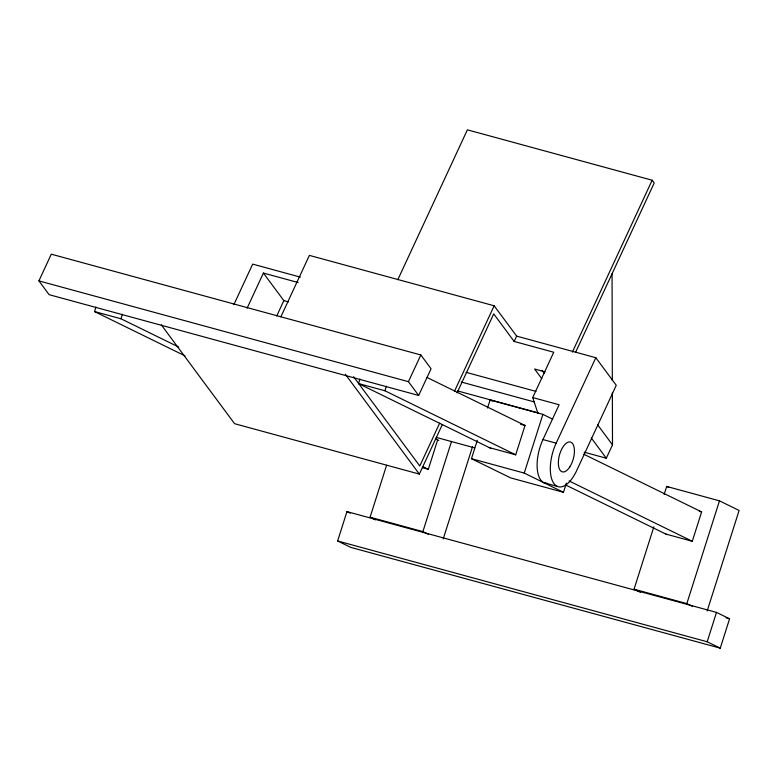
<?xml version="1.0" encoding="UTF-8"?>
<svg xmlns="http://www.w3.org/2000/svg" width="778" height="778" viewBox="0 0 778 778"><rect width="100%" height="100%" fill="white"/><g stroke="black" fill="none" stroke-linecap="round" stroke-linejoin="round"><path stroke-width="1.17" d="M185.018 355.867L94.546 311.57L95.976 307.047M178.716 347.056L120.94 318.766L122.379 314.254M491.492 448.682L358.502 383.564L359.942 379.042M426.928 377.418L525.033 425.459L515.707 454.809L384.906 390.76L386.335 386.248M337.633 540.973L346.959 511.613L716.499 612.403L729.579 618.811L720.253 648.171L350.713 547.372L337.633 540.973L707.173 641.762L720.253 648.171M375.531 519.879L370.085 517.205L386.588 465.254M422.59 467.724L428.328 469.29L437.654 439.93M428.328 534.272L422.882 531.607L451.483 441.544M443.227 538.901L472.577 446.543M566.403 483.099L563.486 492.309L510.689 477.906L471.449 458.689L477.303 440.27M487.543 408.032L490.101 399.98L542.898 414.373L552.701 419.177M563.486 492.309L524.236 473.092L542.898 414.373M640.586 592.408L634.041 589.199L653.851 526.852M664.12 494.526L666.688 486.445L719.475 500.847L739.1 510.456L707.192 610.905M665.9 534.087L692.294 541.284L701.62 511.924L583.899 454.274M692.284 606.266L686.838 603.602L719.475 500.847M707.173 641.762L716.499 612.403M38.9 280.877L51.29 254.182L420.84 354.972L431.061 368.762L418.661 395.457L49.121 294.668L38.9 280.877L408.44 381.677L418.661 395.457M233.867 304.645L252.675 264.121L300.425 277.143M247.103 308.176L263.402 273.059L298.13 282.531M276.705 315.994L283.844 300.629L263.402 273.059M280.858 316.841L309.381 255.388L494.156 305.783L516.641 336.115L595.822 357.715L616.264 385.285L576.605 470.729A30.896 14.364 -74.7 0 1 553.994 483.644A30.896 14.364 -74.7 0 1 556.163 443.159L595.822 357.715M397.821 279.701L467.384 129.829L652.149 180.233L654.201 182.986L575.535 352.453M408.44 381.677L420.84 354.972M439.648 423.193L419.789 465.993L353.591 376.708M454.42 391.373L494.156 305.783M161.279 324.825L234.577 423.689L419.352 474.094L442.274 424.71M457.046 392.89L493.719 313.884L514.161 341.454L553.751 352.249L532.726 397.558L537.812 412.992M514.161 341.454L516.641 336.115M572.355 352.133L652.149 180.233M547.566 483.362A30.896 14.364 -74.7 0 1 542.966 439.56L559.119 404.755L532.726 397.558M584.171 452.193L606.305 458.223L612.5 444.87L612.364 392.696M283.844 300.629L288.473 301.893M545.086 371.884L534.603 369.025L541.721 378.623M466.148 372.351L536.023 391.412M461.237 382.008L534.603 402.022M457.522 390.896L538.211 412.904M520.443 424.204L525.033 425.459M94.546 311.57L120.94 318.766M358.502 383.564L384.906 390.76M542.966 439.56L556.163 443.159M489.313 447.613L515.707 454.809M436.234 437.392L474.736 447.895M699.325 511.302L701.62 511.924M471.449 458.689L524.236 473.092M543.861 482.7L557.058 486.299M370.085 517.205L422.882 531.607M634.041 589.199L686.838 603.602M726.078 617.849L729.579 618.811M490.101 399.98L492.279 401.04M666.688 486.445L668.866 487.514M569.117 480.969L692.294 541.284M565.616 484.976L666.989 534.622M435.476 438.86L438.753 440.465M422.882 466.615L428.328 469.29M346.959 511.613L350.226 513.208M597.475 424.613L612.5 444.87M542.033 370.367L544.153 373.226M591.28 437.956L606.305 458.223M345.335 374.247L419.352 474.094M612.053 273.768L612.335 380.559M569.72 467.053A15.453 7.177 -74.7 0 0 571.052 442.264A15.453 7.177 -74.7 0 0 558.39 461.51A15.453 7.177 -74.7 0 0 569.72 467.053"/></g></svg>
